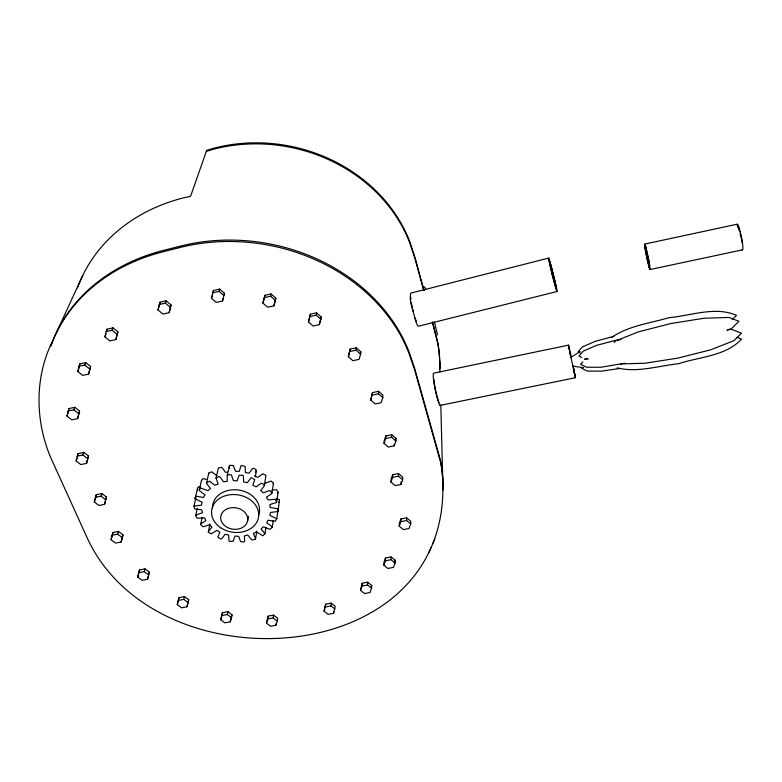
<?xml version="1.0" encoding="UTF-8"?>
<svg xmlns="http://www.w3.org/2000/svg" width="782" height="782" viewBox="0 0 782 782"><rect width="100%" height="100%" fill="white"/><g stroke="black" fill="none" stroke-linecap="round" stroke-linejoin="round"><path stroke-width="1.17" d="M410.706 523.969L410.726 521.262L406.64 517.831L400.922 518.945L399.299 523.481L399.25 526.198L403.346 529.61L409.064 528.505L410.706 523.969L406.611 520.538L406.64 517.831M402.642 479.737L402.691 477.098L398.507 473.54L392.681 474.703L391.049 479.415L390.971 482.064L395.154 485.612L400.99 484.459L402.642 479.737L398.458 476.17L398.507 473.54M400.99 484.459L401.039 481.81M399.25 526.198L400.873 521.653L400.922 518.945M395.086 563.011L395.154 560.235L391.117 556.931L385.497 558.006L383.933 562.385L383.845 565.151L387.892 568.455L393.502 567.38L395.086 563.011L391.039 559.697L385.409 560.772L383.845 565.151M209.84 523.95L208.383 532.288L211.443 533.813L216.849 530.343L219.84 532.219L217.875 537.293L220.788 538.984L221.697 538.798L225.06 534.292L228.667 535.035L228.95 540.753L229.585 541.349L233.056 541.379L235.069 536.012L238.735 536.374L240.563 541.662L244.043 541.897L244.649 541.349L244.336 535.944L247.747 535.035L251.824 539.942L255.186 539.394L255.577 538.72L253.378 533.49L256.281 531.838L262.811 535.768L264.971 533.686L261.061 529.062L263.221 526.785L269.868 529.336L272.244 527.391L272.097 526.628L266.76 522.972L268.011 520.245L275.205 521.242L276.769 518.789L269.8 515.318L270.582 512.435L278.05 511.526L277.395 508.711L270.201 507.498L269.927 504.498L276.281 502.582L276.681 501.888L278.109 492.308L276.515 489.708L271.823 490.148M278.05 511.526L279.438 499.708L276.183 498.652M395.927 440.989L395.985 438.419L391.723 434.733L385.8 435.936L384.148 440.813L384.05 443.384L388.331 447.06L394.255 445.857L395.927 440.989L391.645 437.294L391.723 434.733M390.971 482.064L392.603 477.333L392.681 474.703M391.039 559.697L391.117 556.931M394.255 445.857L394.304 444.147M385.409 560.772L385.497 558.006M384.05 443.384L385.702 438.497L385.8 435.936M382.809 397.637L382.916 395.145L378.556 391.323L372.525 392.574L370.736 400.13L375.106 403.942L381.137 402.701L382.809 397.637L378.439 393.805L378.556 391.323M371.567 588.24L371.694 585.435L367.677 582.199L362.134 583.255L360.482 590.332L364.52 593.558L370.052 592.512L371.567 588.24L367.53 584.995L361.978 586.05L360.482 590.332M367.53 584.995L367.677 582.199M361.978 586.05L362.134 583.255M370.736 400.13L372.525 392.574M360.649 354.148L360.825 351.734L356.348 347.775L350.219 349.075L348.371 356.729L352.868 360.688L358.997 359.397L360.649 354.148L356.162 350.17L356.348 347.775M333.582 613.303L335.234 606.285L331.197 603.108L325.723 604.144L324.061 611.172L328.117 614.329L333.582 613.303L333.728 611.416M335.009 609.11L330.962 605.942L331.197 603.108M348.371 356.729L350.219 349.075M324.061 611.172L325.723 604.144M320.874 319.271L321.167 316.935L316.563 312.849L310.366 314.188L308.47 321.93L313.093 325.996L319.281 324.667L320.874 319.271L316.251 315.185L310.034 316.514L308.47 321.93M319.281 324.667L321.167 316.935M277.287 621.104L277.659 618.259L273.563 615.121L268.148 616.148L266.457 623.137L270.572 626.265L275.978 625.248L277.287 621.104L273.172 617.966L267.747 618.992L266.457 623.137M316.251 315.185L316.563 312.849M275.978 625.248L276.222 623.352M273.172 617.966L273.563 615.121M216.946 475.808L211.746 471.781L208.745 473.13L206.497 483.374L210.544 488.613L207.953 490.646L200.7 488.095L199.273 489.923L199.449 490.715L205.06 494.898L203.359 497.469L196.487 496.238L195.686 496.629L194.992 498.74L202.127 502.269L201.433 505.172L193.985 506.091L194.738 508.916L201.609 509.796L202.528 512.738L196.067 515.006L196.087 516.765L197.377 518.271L204.552 517.821L205.93 520.646L200.749 523.901L200.632 524.654L203.105 526.794L209.654 524.732L211.932 527.185L208.217 531.525M208.638 473.912L208.745 473.13M310.034 316.514L310.366 314.188M267.747 618.992L268.148 616.148M276.769 518.789L278.177 509.121L277.835 510.157M272.244 527.391L273.211 520.91M264.971 533.686L265.988 527.185M276.681 501.888L275.078 499.268L268.265 499.972L266.437 497.264L271.862 493.51L273.475 483.208L271.051 481.028L264.912 483.266M255.577 538.72L256.828 531.115M271.999 492.728L269.555 490.529L263.348 492.787L260.67 490.549L264.472 485.622L265.89 475.358L262.83 473.765L257.806 477.391L254.521 475.827M737.817 227.445L738.14 225.46L739.752 231.931M740.173 234.776L740.29 234.092L742.441 242.752L741.629 240.993M231.511 617.682L232.01 614.838L227.836 611.69L222.44 612.717L220.72 619.715L224.903 622.853L230.289 621.837L231.511 617.682L227.327 614.525L221.922 615.551L220.72 619.715M247.562 521.037A13.597 10.801 8.4 0 0 229.537 508.056A13.597 10.801 8.4 0 0 225.539 526.335A13.597 10.801 8.4 0 0 247.562 521.037L248.402 516.267M255.313 476.854L256.359 470.891M230.289 621.837L230.788 618.992M273.338 483.98L273.475 483.208M227.327 614.525L227.836 611.69M221.922 615.551L222.44 612.717M275.381 300.396L275.811 298.089L271.1 293.954L264.883 295.313L262.928 303.093L267.669 307.228L273.876 305.879L275.381 300.396L270.64 296.241L264.404 297.6L262.928 303.093M273.876 305.879L275.811 298.089M66.949 416.063L68.963 408.546L74.779 407.314L79.588 411.088L77.594 418.595L71.778 419.817L66.949 416.063L67.633 414.382M67.966 413.531L68.963 408.546M77.76 371.479L79.793 363.865L85.727 362.584L90.614 366.494L88.591 374.109L82.657 375.38L77.76 371.479L78.425 369.857M270.64 296.241L271.1 293.954M78.874 368.469L79.793 363.865M77.594 418.595L79.588 411.088M88.591 374.109L90.614 366.494M264.404 297.6L264.883 295.313M76.098 460.95L78.063 453.55L83.772 452.367L88.483 455.994L86.528 463.394L80.81 464.567L76.098 460.95L77.076 458.35M77.398 456.756L78.063 453.55M104.886 336.895L106.939 329.193L112.979 327.873L117.886 331.9L115.853 339.593L109.812 340.903L104.886 336.895L105.951 333.934M106.45 331.558L106.939 329.193M206.604 482.592L209.635 481.233L214.884 485.28L218.149 483.95L216.008 478.085L218.892 476.521L219.84 476.785L223.574 481.81L227.239 481.321L227.21 475.3L229.771 465.31L233.31 465.554L235.626 471.36L239.341 471.272L240.964 465.857L241.775 465.456L245.157 466.512L245.392 472.504L249.047 473.276L252.518 468.565L253.446 468.369L255.958 469.405L255.685 472.24M86.528 463.394L88.483 455.994M115.853 339.593L117.886 331.9M94.319 501.985L96.235 494.683L101.856 493.54L106.45 497.039L104.544 504.331L98.923 505.465L94.319 501.985L94.925 500.206M95.228 499.307L96.235 494.683M216.008 478.085L218.442 467.949L221.853 467.372L225.548 472.357L227.601 472.152M186.957 606.793L188.716 599.755L184.454 596.568L179.039 597.604L177.915 601.817L177.27 604.642L181.551 607.819L186.957 606.793L188.716 599.755M104.544 504.331L106.45 497.039M188.1 602.58L183.819 599.383L184.454 596.568M200.749 523.901L202.186 517.44M158.013 309.965L160.036 302.194L166.175 300.845L171.053 304.96L169.792 310.405L169.039 312.722L162.9 314.061L158.013 309.965L160.036 302.194M177.27 604.642L179.039 597.604M111.083 539.736L112.96 532.522L118.493 531.428L122.979 534.81L121.933 539.277L121.122 542.004L115.589 543.099L111.083 539.736L112.96 532.522M195.696 515.69L197.416 508.183M169.039 312.722L171.053 304.96M199.273 489.923L201.482 480.422L202.9 478.604L206.311 479.386M121.122 542.004L122.979 534.81M194.992 498.74L197.924 487.088L200.495 486.951M193.985 506.091L195.979 497.557M137.71 577.048L139.528 569.941L144.983 568.876L149.362 572.141L147.554 579.247L142.099 580.312L137.71 577.048L139.528 569.941M211.463 298.265L213.457 290.464L219.654 289.105L224.473 293.26L222.489 301.05L216.291 302.409L211.463 298.265L212.098 295.967M222.489 301.05L223.085 298.753M224.473 293.26L223.877 295.547L219.048 291.383L212.831 292.742L213.457 290.464M147.554 579.247L148.287 576.461M149.362 572.141L148.629 574.926L144.24 571.652L138.776 572.717M219.048 291.383L219.654 289.105M144.24 571.652L144.983 568.876M231.091 617.946L232.01 614.838M112.109 535.25L117.662 534.145L118.493 531.428M360.16 353.835L360.825 351.734M159.254 304.501L165.403 303.152L166.175 300.845M95.326 497.342L100.966 496.199L101.856 493.54M395.321 440.364L395.985 438.419M51.935 342.35C34.388 378.439 35.298 422.055 51.153 458.555L87.095 537.645C155.54 687.935 449.885 671.367 442.798 481.634M370.942 587.565L371.694 585.435M394.363 562.424L395.154 560.235M77.086 456.15L82.814 454.958L83.772 452.367M106 331.548L112.051 330.229L112.979 327.873M67.936 411.058L73.772 409.827L74.779 407.314M78.787 366.289L84.739 365.008L85.727 362.584M429.083 552.082L431.078 547.537M432.905 543.334L434.929 538.71M56.705 332.008L82.736 275.479M277.708 493.002L278.109 492.308M582.746 361.861L580.635 364.344L586.52 367.227L600.957 367.257L624.818 363.19M611.759 337.374C628.278 325.83 649.822 323.328 668.913 317.688C690.731 315.801 715.413 305.928 736.517 315.42L732.304 319.564M614.046 342.526L615.708 340.874L638.562 331.822L670.809 323.543L703.888 318.264L728.883 317.424L738.941 321.285L731.307 328.811L726.879 330.551M227.21 475.3L229.204 474.586L231.413 474.967L233.31 480.559L237.073 480.93L239.145 475.27L242.723 475.3L243.378 475.925L243.622 481.956L247.317 482.729L250.817 477.988L251.755 477.802L254.717 479.581L252.85 485.299L256.173 486.873L261.247 483.227L263.299 484.029L264.472 485.622M278.822 502.455L279.448 501.897M571.378 356.963L580.205 351.587M584.858 359.378L587.067 358.42M206.331 151.385L213.085 149.352A154.66 135.462 12.3 0 1 410.061 243.642L415.095 258.989L423.707 290.581M614.017 336.309L595.415 341.265L582.267 346.973L578.074 351.91L580.019 352.868M548.71 258.07L410.726 293.142C408.937 301.334 413.013 309.848 414.792 317.824A16.999 1.965 77.9 0 0 418.321 326.25L557.019 291.51A17.243 0.567 76 0 0 551.349 266.73A17.243 0.567 76 0 0 550.186 266.115A17.243 0.567 76 0 0 557.019 291.51M644.661 244.101L737.045 224.219M650.057 269.536L742.519 249.849M350.013 351.47L356.162 350.17M570.596 354.129L568.534 345.145L433.658 373.161A16.451 1.838 78.3 0 0 433.815 381.812A16.451 1.838 78.3 0 0 437.216 398.028L439.621 405.506L575.405 377.716L573.069 365.653M372.388 395.066L378.439 393.805M385.702 438.497L391.645 437.294M392.603 477.333L398.458 476.17M400.873 521.653L406.611 520.538M178.404 600.42L183.819 599.383M325.478 606.969L330.962 605.942M621.055 339.564L615.053 340.463L596.343 345.439L583.128 351.177L578.905 356.142L581.847 357.579M619.598 368.498L601.729 371.137L587.37 371.098L581.515 368.224M727.847 329.447L731.414 329.33L741.483 333.2L733.839 340.717L710.603 349.828L678.131 358.058L645.209 363.21L620.585 363.943M584.789 359.026L588.396 359.026M573.333 366.24L583.597 367.677M737.113 337.355L741.551 339.065C726.009 356.152 699.411 356.797 678.678 363.698C659.109 365.741 636.587 373.043 617.203 367.814M117.662 534.145L122.168 537.537M100.966 496.199L105.57 499.708M82.814 454.958L87.535 458.594M73.772 409.827L78.601 413.6M84.739 365.008L89.647 368.928M112.051 330.229L116.977 334.266M165.403 303.152L170.3 307.277M438.546 401.762L439.142 402.72M197.24 489.19L197.67 489.913M645.502 251.071L649.236 262.654L649.383 268.099L645.502 251.071L645.306 245.431L649.236 262.654M413.336 311.559L412.661 309.115M438.282 400.775L437.187 396.845A14.242 1.593 78.3 0 1 433.834 379.241M434.401 321.988L437.519 334.843M424.02 290.533L415.095 257.806L410.071 242.479A154.406 135.306 12.3 0 0 213.437 148.316L206.702 150.34L190.573 196.321L183.008 197.993A171.395 146.205 11.8 0 0 77.535 287.864M432.632 322.096L437.695 342.037A156.654 133.575 8.8 0 1 439.601 368.742M432.329 322.174L437.725 343.308A156.899 133.712 8.8 0 1 439.68 368.938M575.405 377.716L570.107 353.562M568.993 347.325L569.462 349.095M645.404 248.265L649.314 265.391M573.362 368.86L574.946 375.536L573.548 368.107M201.482 480.422L201.658 481.204M570.381 353.014L571.339 357.599M411.224 302.321L412.231 307.033M568.905 347.452L570.361 354.627M645.306 245.431L649.383 268.099M568.534 345.145L569.316 349.329M738.14 225.46L738.746 229.713M410.687 297.14L410.902 299.213M647.271 254.023L647.447 259.565M439.689 361.167L439.973 372.066M440.813 404.793L442.749 479.933M229.146 465.886L229.155 468.095M736.771 224.893A13.118 1.613 78.2 0 1 741.268 236.184A13.118 1.613 78.2 0 1 742.04 249.595M50.859 346.133A184.337 153.311 10.9 0 1 164.122 250.23L180.085 246.203A178.071 148.942 10.4 0 1 408.732 351.03L414.548 367.97L440.52 460.471A179.811 145.618 7.7 0 1 442.68 489.591M416.571 322.067A14.721 1.701 77.9 0 1 415.164 317.971M50.938 345.468A184.689 153.497 10.9 0 1 163.614 251.648L179.606 247.611A178.413 149.118 10.4 0 1 404.284 342.487L408.712 352.574L414.538 369.544L440.559 462.152A180.143 145.775 7.7 0 1 442.768 490.099M423.619 286.476A14.672 6.657 -15.6 0 1 425.555 289.467M212.548 507.909A23.597 18.817 8.4 0 1 238.96 490.06A23.597 18.817 8.4 0 1 258.676 514.986M645.893 249.927L648.816 263.7L645.893 249.927M646.861 254.482L647.848 259.145L646.909 254.531M552.229 274.296L550.499 267.053A14.936 0.489 76 0 1 551.036 265.89A14.936 0.489 76 0 1 556.452 288.568A14.936 0.489 76 0 1 552.229 274.296M645.023 248.197A13.011 0.714 78.1 0 0 649.803 269.233A13.011 0.714 78.1 0 0 647.261 253.006A13.011 0.714 78.1 0 0 645.023 248.197M220.71 527.772A23.724 18.876 8.4 0 0 258.539 517.273A23.724 18.876 8.4 0 0 226.106 495.534A23.724 18.876 8.4 0 0 220.71 527.772"/></g></svg>
